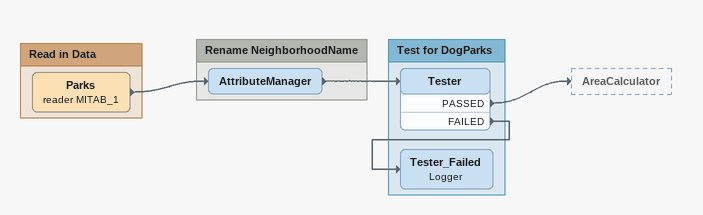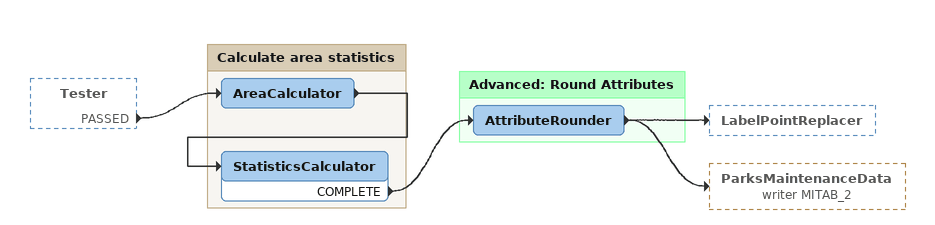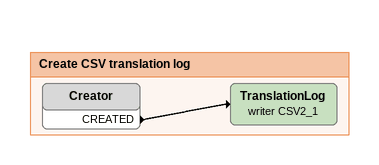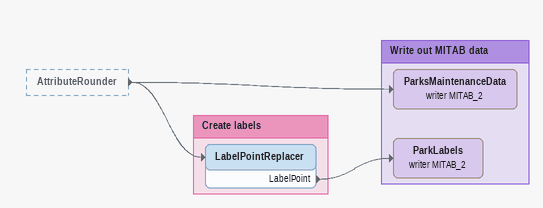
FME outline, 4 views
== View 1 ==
Bookmark: Read in Data
Parks (reader MITAB_1)
    -> AttributeManager

Bookmark: Rename NeighborhoodName
AttributeManager
    -> Tester

Bookmark: Test for DogParks
Tester
    PASSED -> AreaCalculator
    FAILED -> Tester_Failed
Tester_Failed: Logger

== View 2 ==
Tester [outside]
    PASSED -> AreaCalculator

Bookmark: Calculate area statistics
AreaCalculator
    -> StatisticsCalculator
StatisticsCalculator
    COMPLETE -> AttributeRounder

Bookmark: Advanced: Round Attributes
AttributeRounder
    -> LabelPointReplacer
    -> ParksMaintenanceData (writer MITAB_2)

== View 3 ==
Bookmark: Create CSV translation log
Creator
    CREATED -> TranslationLog (writer CSV2_1)
TranslationLog (writer CSV2_1)

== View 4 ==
AttributeRounder [outside]
    -> LabelPointReplacer
    -> ParksMaintenanceData (writer MITAB_2)

Bookmark: Write out MITAB data
ParksMaintenanceData (writer MITAB_2)
ParkLabels (writer MITAB_2)

Bookmark: Create labels
LabelPointReplacer
    LabelPoint -> ParkLabels (writer MITAB_2)
